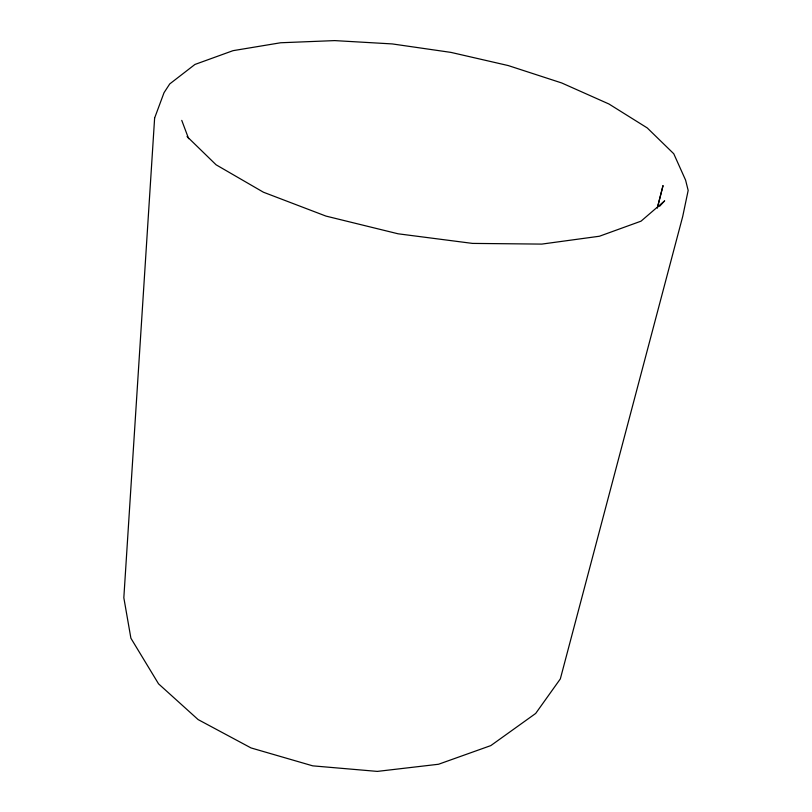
<?xml version="1.0" encoding="UTF-8"?>
<svg xmlns="http://www.w3.org/2000/svg" width="812" height="812" viewBox="0 0 812 812"><rect width="100%" height="100%" fill="white"/><g stroke="black" fill="none" stroke-linecap="round" stroke-linejoin="round"><path stroke-width="1.22" d="M659.618 206.278L664.673 200.828L641.033 221.168L599.418 236.241L541.797 244.097L472.543 243.407L398.083 233.795L325.967 216.093L263.433 192.221L216.063 164.775L187.044 136.528M181.756 120.379L188.628 138.69M154.625 118.024L123.83 597.754L130.894 638.212L158.553 683.846L198.118 719.584L251.03 747.933L312.732 765.848L377.326 771.4L438.531 764.254L490.813 745.599L535.676 713.454L560.331 678.913L682.709 216.489L688.17 190.434L685.592 180.122L673.767 153.762L647.255 127.941L608.959 104.007L561.721 82.966L508.221 65.559L450.944 52.394L392.287 43.929L334.666 40.6L280.637 42.762L233.024 50.669L194.941 64.453L169.738 83.93L164.024 92.7L154.625 118.024M662.988 185.745L657.365 207.852L662.988 185.745"/></g></svg>
